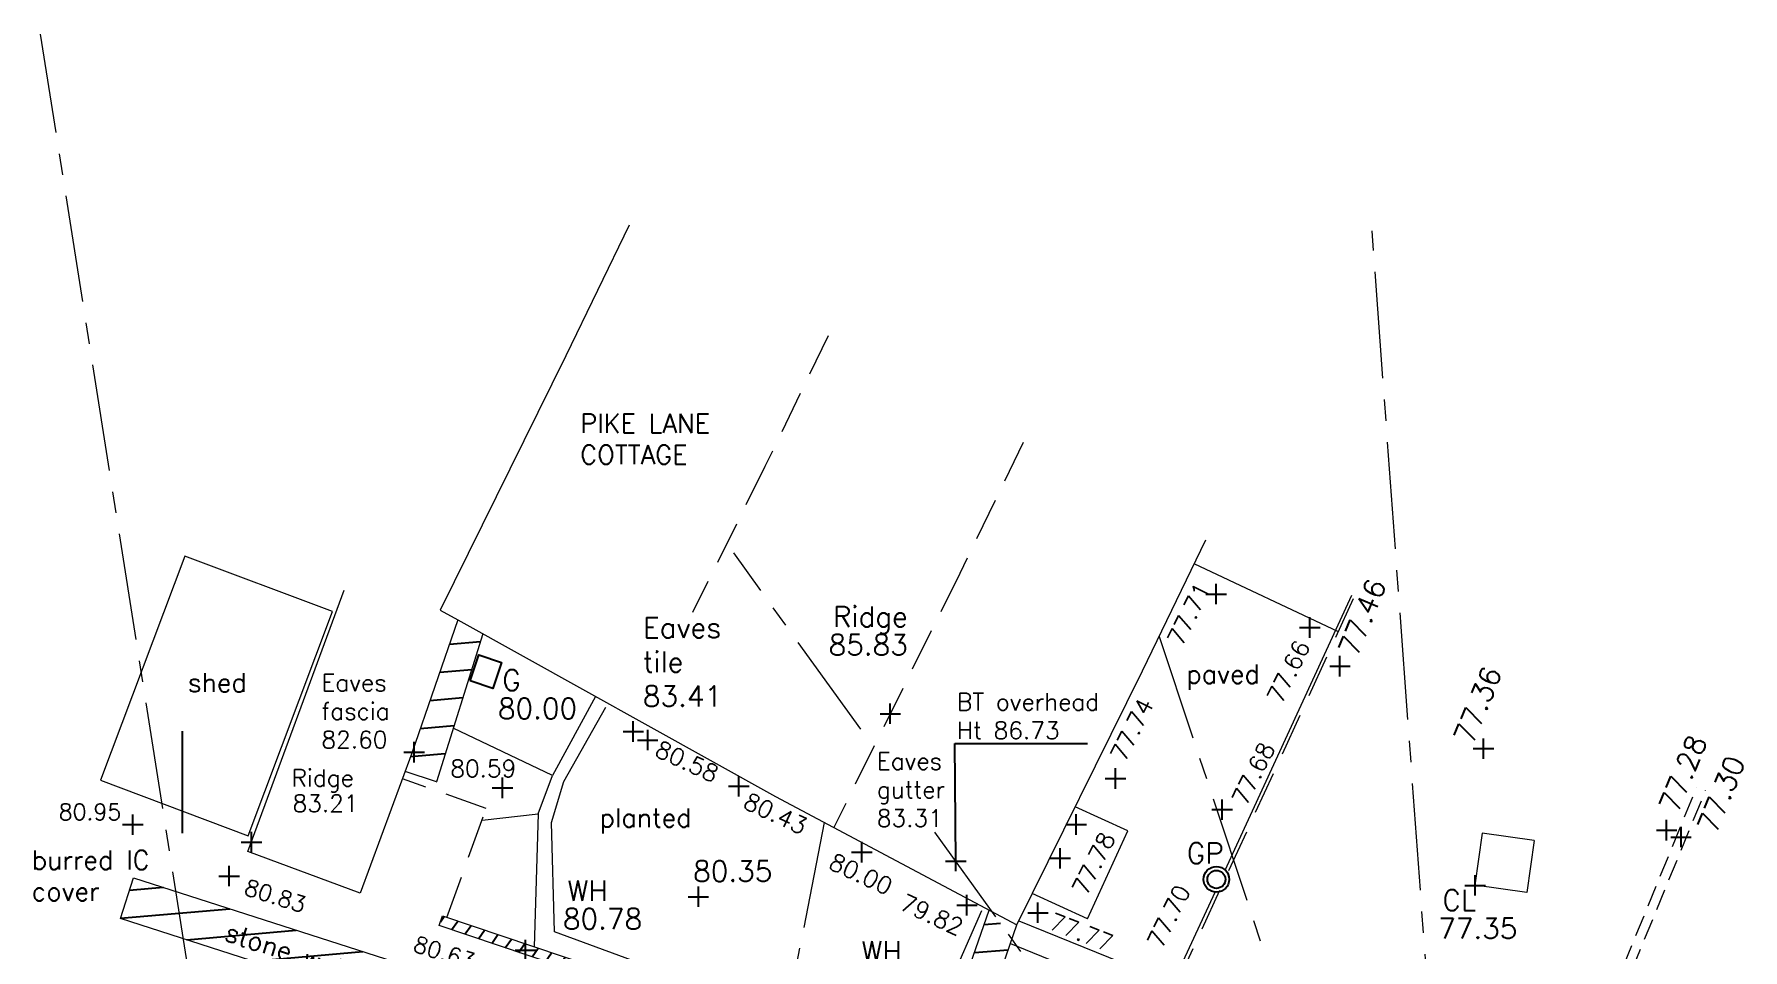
# Model space of a CAD drawing. Header units: metres. Extents: x 384624 to 384794, y 199250 to 199326.
# Drawn here: x 384676.39 to 384696.36, y 199287.99 to 199298.7 of the extents above; entities that cross this region are included whole.
import ezdxf

# ---------------------------------------------------------------- set-up
doc = ezdxf.new("R2010")
doc.units = ezdxf.units.M
doc.header["$PDMODE"] = 2
doc.header["$PDSIZE"] = 0.12
for name, pattern in [('CENTER', [2, 1.25, -0.25, 0.25, -0.25]), ('DASHED', [0.75, 0.5, -0.25]), ('DASHED2', [0.375, 0.25, -0.125])]:
    doc.linetypes.add(name, pattern=pattern)
for name, color, linetype, lineweight in [('C-MARKERS', 7, 'Continuous', 0), ('C-SURVEY-Figures_Buidlings', 4, 'Continuous', 18), ('C-SURVEY-Figures_Dropped Kerb', 7, 'DASHED2', 18), ('C-SURVEY-Figures_Fencelines', 7, 'FENCELINE1', 18), ('C-SURVEY-Figures_Hedges', 3, 'TREELINE_L', 18), ('C-SURVEY-Figures_Inspection Cover', 1, 'Continuous', 18), ('C-SURVEY-Figures_Overhead Wires', 7, 'CENTER', 18), ('C-SURVEY-Figures_Steps', 7, 'Continuous', 18), ('C-SURVEY-Figures_Verge', 6, 'DASHED', 18), ('C-SURVEY-Figures_Walls', 4, 'Continuous', 18), ('Eaves', 5, 'Continuous', 18)]:
    doc.layers.add(name, color=color, linetype=linetype, lineweight=lineweight)
for name, color, linetype in [('C-SURVEY-Points_Bollard_Label', 7, 'Continuous'), ('C-SURVEY-Points_Cover_Level_Label', 7, 'Continuous'), ('C-SURVEY-Points_Cover_Level_Marker', 7, 'Continuous'), ('C-SURVEY-Points_Eaves_Label', 7, 'Continuous'), ('C-SURVEY-Points_Eaves_Marker', 7, 'Continuous'), ('C-SURVEY-Points_Gate Post', 7, 'Continuous'), ('C-SURVEY-Points_Gully', 6, 'Continuous'), ('C-SURVEY-Points_Gully_Label', 7, 'Continuous'), ('C-SURVEY-Points_Head_Height_Marker', 7, 'Continuous'), ('C-SURVEY-Points_Ridge_Label', 7, 'Continuous'), ('C-SURVEY-Points_Ridge_Marker', 7, 'Continuous'), ('C-SURVEY-Points_Spot Height', 7, 'Continuous'), ('C-SURVEY-Points_Spot Height_Label', 7, 'Continuous'), ('C-SURVEY-Points_Wall_Height_Label', 7, 'Continuous'), ('C-SURVEY-Points_Wall_Height_Marker', 7, 'Continuous'), ('Ridge', 5, 'DASHED'), ('TEXT', 7, 'Continuous'), ('wall hatch', 9, 'Continuous')]:
    doc.layers.add(name, color=color, linetype=linetype)
doc.styles.add('Geomap', font='romans.shx', dxfattribs={"height": 0.24})
doc.linetypes.add('FENCELINE1', pattern='A,0.25,-0.1,[133,ltypeshp.shx,S=0.1,R=0,X=-0.1,Y=0],-0.1,1', length=1.45)
doc.linetypes.add('TREELINE_L', pattern='A,0,-0.13,[130,AECCLAND,S=0.13,R=0,X=0,Y=0],-0.12', length=0.25)

# ---------------------------------------------------------------- blocks, each defined once
blk = doc.blocks.new('Geomap - GP-flat-1-flat-1')
at = {"layer": 'C-SURVEY-Points_Gate Post'}
for radius in [0.15, 0.105]:
    blk.add_circle((0, 0), radius, dxfattribs=at)
blk = doc.blocks.new('Geomap - Gully-flat-2-flat-1')
at = {"layer": 'C-SURVEY-Points_Gully'}
blk.add_lwpolyline([(-0.229, 0.2), (0.229, 0.2), (0.229, -0.2), (-0.229, -0.2)], close=True, dxfattribs=at)

msp = doc.modelspace()

# ---------------------------------------------------------------- hatches: boundary and pattern name
at = {"layer": 'wall hatch'}
h = msp.add_hatch(dxfattribs=at)
h.set_pattern_fill('ANSI31', color=256, scale=0.1, angle=140)
h.paths.add_polyline_path([(384681.632, 199291.686), (384681.338, 199291.85), (384680.8, 199290.29), (384680.721, 199290.076), (384681.088, 199289.955)])
h = msp.add_hatch(dxfattribs=at)
h.set_pattern_fill('ANSI31', color=256, scale=0.1, angle=140)
h.paths.add_polyline_path([(384678.045, 199288.673), (384677.549, 199288.833), (384677.396, 199288.357), (384678.133, 199288.12)])
h.paths.add_polyline_path([(384678.045, 199288.673), (384678.133, 199288.12), (384680.444, 199287.375), (384681.319, 199287.073), (384681.129, 199286.268), (384681.03, 199285.917), (384680.607, 199284.038), (384680.375, 199283.103), (384680.074, 199281.585), (384680.555, 199281.465), (384680.625, 199281.793), (384680.919, 199283.273), (384681.262, 199284.896), (384681.613, 199286.143), (384681.909, 199287.399), (384680.602, 199287.849)])
h.paths.add_polyline_path([(384678.53, 199288.069), (384680.188, 199287.525), (384680.29, 199287.839), (384678.633, 199288.382)], flags=24)
h.paths.add_polyline_path([(384680.583, 199282.185), (384680.691, 199282.654), (384680.398, 199282.721), (384680.29, 199282.253)], flags=24)
h.paths.add_polyline_path([(384680.69, 199282.631), (384680.892, 199283.508), (384680.6, 199283.575), (384680.398, 199282.698)], flags=24)
h.paths.add_polyline_path([(384681.412, 199285.848), (384681.518, 199286.317), (384681.226, 199286.383), (384681.12, 199285.914)], flags=24)
h.paths.add_polyline_path([(384681.514, 199286.318), (384681.7, 199287.141), (384681.407, 199287.207), (384681.221, 199286.385)], flags=24)
h = msp.add_hatch(dxfattribs=at)
h.set_pattern_fill('ANSI31', color=256, scale=0.05, angle=10)
h.paths.add_polyline_path([(384682.671, 199287.197), (384682.648, 199287.205), (384682.609, 199287.092), (384684.786, 199286.346), (384684.994, 199286.273), (384685.017, 199286.392), (384684.825, 199286.459)])
h.paths.add_polyline_path([(384685.017, 199286.392), (384684.994, 199286.273), (384686.944, 199285.59), (384686.984, 199285.703)])
h.paths.add_polyline_path([(384685.137, 199287.007), (384685.113, 199286.887), (384685.974, 199286.579), (384687.159, 199286.197), (384687.195, 199286.311), (384686.013, 199286.693)])
h.paths.add_polyline_path([(384683.264, 199287.677), (384681.159, 199288.387), (384681.121, 199288.273), (384683.225, 199287.564), (384685.113, 199286.887), (384685.137, 199287.007)])
h = msp.add_hatch(dxfattribs=at)
h.set_pattern_fill('ANSI31', color=256, scale=0.1, angle=140)
h.paths.add_polyline_path([(384687.813, 199288.117), (384687.586, 199288.433), (384687.547, 199288.453), (384686.843, 199286.425), (384687.195, 199286.311)])

# ---------------------------------------------------------------- linework, layer by layer
at = {"layer": 'C-MARKERS', "linetype": 'Continuous', "lineweight": -3}
msp.add_line((384678.12, 199289.354), (384678.12, 199290.545), dxfattribs=at)
at = {"layer": 'C-SURVEY-Figures_Buidlings', "color": 4, "linetype": 'Continuous', "lineweight": 18}
for points in [[(384683.341, 199296.463), (384682.601, 199294.933), (384681.13, 199291.961), (384681.338, 199291.85), (384685.051, 199289.783), (384687.87, 199288.282), (384689.341, 199291.253), (384690.081, 199292.783)], [(384679.873, 199291.945), (384678.148, 199292.593), (384677.164, 199289.972), (384678.889, 199289.324)], [(384681.338, 199291.85), (384680.8, 199290.29), (384680.198, 199288.652), (384678.885, 199289.14), (384680.01, 199292.194)]]:
    msp.add_lwpolyline(points, dxfattribs=at)
msp.add_polyline3d([(384678.889, 199289.324, 0), (384679.873, 199291.945, 0)], dxfattribs=at)
at = {"layer": 'C-SURVEY-Figures_Dropped Kerb', "color": 7, "linetype": 'DASHED2', "lineweight": 18}
for p, q in [((384693.828, 199285.034), (384695.817, 199289.893)), ((384693.929, 199284.991), (384695.919, 199289.851))]:
    msp.add_line(p, q, dxfattribs=at)
at = {"layer": 'C-SURVEY-Figures_Fencelines', "color": 7, "linetype": 'FENCELINE1', "lineweight": 18}
for p, q in [((384690.307, 199288.922), (384691.786, 199292.135)), ((384689.813, 199287.858), (384690.188, 199288.665))]:
    msp.add_line(p, q, dxfattribs=at)
at = {"layer": 'C-SURVEY-Figures_Hedges', "color": 3, "linetype": 'TREELINE_L', "lineweight": 18}
msp.add_line((384691.629, 199291.709), (384689.945, 199292.501), dxfattribs=at)
at = {"layer": 'C-SURVEY-Figures_Hedges', "color": 3, "linetype": 'TREELINE_L', "lineweight": 18, "flags": 128}
msp.add_lwpolyline([(384687.457, 199288.447), (384686.67, 199286.654), (384682.466, 199288.201), (384682.433, 199289.479), (384682.577, 199289.959), (384683.068, 199290.826)], dxfattribs=at)
at = {"layer": 'C-SURVEY-Figures_Inspection Cover', "color": 1, "linetype": 'Continuous', "lineweight": 18}
for p, q in [((384693.31, 199289.353), (384693.224, 199288.746)), ((384693.917, 199289.267), (384693.31, 199289.353)), ((384693.917, 199289.267), (384693.831, 199288.66))]:
    msp.add_line(p, q, dxfattribs=at)
at = {"layer": 'C-SURVEY-Figures_Inspection Cover'}
msp.add_line((384693.831, 199288.66), (384693.224, 199288.746), dxfattribs=at)
at = {"layer": 'C-SURVEY-Figures_Overhead Wires', "color": 7, "linetype": 'CENTER', "lineweight": 18}
for p, q in [((384680.699, 199271.862), (384676.463, 199298.695)), ((384693.171, 199280.709), (384692.023, 199296.397)), ((384686.047, 199290.569), (384684.562, 199292.631)), ((384689.536, 199291.655), (384693.163, 199280.7)), ((384685.619, 199289.48), (384683.426, 199278.227)), ((384688.794, 199286.754), (384686.914, 199289.366))]:
    msp.add_line(p, q, dxfattribs=at)
at = {"layer": 'C-SURVEY-Figures_Steps', "color": 7, "linetype": 'Continuous', "lineweight": 18}
for p, q in [((384682.276, 199289.579), (384682.445, 199290.03)), ((384689.17, 199289.38), (384688.554, 199289.663)), ((384688.696, 199288.352), (384688.052, 199288.649)), ((384687.894, 199288.33), (384689.25, 199287.779)), ((384687.795, 199288.064), (384689.121, 199287.525))]:
    msp.add_line(p, q, dxfattribs=at)
for points in [[(384682.948, 199290.953, 0), (384682.445, 199290.03, 0)], [(384682.445, 199290.03, 0), (384681.285, 199290.58, 0)], [(384681.622, 199289.506, 0), (384682.276, 199289.579, 0), (384682.229, 199288.026, 0)], [(384688.696, 199288.352, 0), (384689.17, 199289.38, 0)]]:
    msp.add_polyline3d(points, dxfattribs=at)
at = {"layer": 'C-SURVEY-Figures_Verge', "color": 6, "linetype": 'DASHED', "lineweight": 18}
msp.add_line((384689.724, 199287.553), (384691.84, 199292.171), dxfattribs=at)
msp.add_polyline3d([(384681.208, 199288.37, 0), (384681.671, 199289.641, 0), (384680.69, 199289.991, 0)], dxfattribs=at)
at = {"layer": 'C-SURVEY-Figures_Walls', "color": 4, "linetype": 'Continuous', "lineweight": 18}
for p, q in [((384686.843, 199286.425), (384687.547, 199288.453)), ((384687.195, 199286.311), (384687.87, 199288.282))]:
    msp.add_line(p, q, dxfattribs=at)
at = {"layer": 'C-SURVEY-Figures_Walls'}
msp.add_lwpolyline([(384681.632, 199291.686), (384681.088, 199289.955), (384680.721, 199290.076)], dxfattribs=at)
at = {"layer": 'C-SURVEY-Figures_Walls', "color": 4, "linetype": 'Continuous', "lineweight": 18}
msp.add_lwpolyline([(384680.155, 199279.683), (384679.751, 199276.566), (384679.524, 199274.082), (384679.574, 199274.077), (384679.801, 199276.561), (384680.205, 199279.677), (384679.715, 199279.774), (384680.429, 199283.373), (384680.776, 199285.016), (384681.129, 199286.268), (384681.319, 199287.073), (384680.444, 199287.375), (384677.396, 199288.357), (384677.549, 199288.833), (384680.602, 199287.849), (384681.909, 199287.399), (384681.613, 199286.143), (384681.262, 199284.896), (384680.919, 199283.273), (384680.625, 199281.793), (384680.557, 199281.472)], dxfattribs=at)
msp.add_lwpolyline([(384687.159, 199286.197), (384685.974, 199286.579), (384683.225, 199287.564), (384681.121, 199288.273), (384681.121, 199288.273), (384681.159, 199288.387), (384683.264, 199287.677), (384686.013, 199286.693), (384687.195, 199286.311)], close=True, dxfattribs=at)
at = {"layer": 'C-SURVEY-Points_Cover_Level_Marker', "lineweight": -3}
msp.add_point((384693.226, 199288.744), dxfattribs=at)
at = {"layer": 'C-SURVEY-Points_Eaves_Marker', "lineweight": -3}
for p in [(384683.389, 199290.543), (384680.827, 199290.301), (384688.565, 199289.455)]:
    msp.add_point(p, dxfattribs=at)
at = {"layer": 'C-SURVEY-Points_Head_Height_Marker', "lineweight": -3}
msp.add_point((384687.157, 199289.028), dxfattribs=at)
at = {"layer": 'C-SURVEY-Points_Ridge_Marker', "lineweight": -3}
for p in [(384686.392, 199290.751), (384678.926, 199289.249)]:
    msp.add_point(p, dxfattribs=at)
at = {"layer": 'C-SURVEY-Points_Spot Height', "linetype": 'Continuous', "lineweight": -3}
for p in [(384690.2, 199292.15), (384691.295, 199291.758), (384691.647, 199291.306), (384683.557, 199290.443), (384693.324, 199290.342), (384681.861, 199289.885), (384684.623, 199289.902), (384689.024, 199289.993), (384690.271, 199289.629), (384677.54, 199289.454), (384695.465, 199289.388), (384695.633, 199289.309), (384686.06, 199289.133), (384688.379, 199289.06), (384678.665, 199288.853), (384684.149, 199288.611), (384687.288, 199288.512), (384688.118, 199288.424)]:
    msp.add_point(p, dxfattribs=at)
at = {"layer": 'C-SURVEY-Points_Wall_Height_Marker', "lineweight": -2}
msp.add_point((384682.129, 199287.987), dxfattribs=at)
at = {"layer": 'Eaves', "color": 5, "linetype": 'DASHED', "lineweight": 18}
msp.add_lwpolyline([(384685.667, 199295.17), (384684.927, 199293.64), (384684.082, 199291.934)], dxfattribs=at)
at = {"layer": 'Ridge', "color": 5, "linetype": 'DASHED', "lineweight": 18}
msp.add_lwpolyline([(384687.943, 199293.92), (384687.203, 199292.39), (384685.731, 199289.419)], dxfattribs=at)
at = {"layer": 'TEXT'}
for p, q in [((384687.157, 199289.028), (384687.147, 199290.401)), ((384687.147, 199290.401), (384688.695, 199290.401))]:
    msp.add_line(p, q, dxfattribs=at)

# ---------------------------------------------------------------- block references
at = {"layer": 'C-SURVEY-Figures_Inspection Cover'}
msp.add_blockref('Geomap - GP-flat-1-flat-1', (384690.203, 199288.814), dxfattribs=at)
at = {"layer": 'C-SURVEY-Points_Gully', "xscale": 0.7, "yscale": 0.7, "rotation": 71.11279990871681}
msp.add_blockref('Geomap - Gully-flat-2-flat-1', (384681.666, 199291.243), dxfattribs=at)

# ---------------------------------------------------------------- texts
at = {"layer": 'C-SURVEY-Points_Bollard_Label', "linetype": 'ByBlock', "insert": (384689.857, 199289.24), "char_height": 0.24, "attachment_point": 1, "style": 'Geomap'}
msp.add_mtext('GP', dxfattribs=at)
at = {"layer": 'C-SURVEY-Points_Cover_Level_Label', "linetype": 'ByBlock', "char_height": 0.24, "style": 'Geomap'}
for s, insert, attachment_point in [('CL', (384692.845, 199288.691), 1), ('77.35', (384692.795, 199288.241), 4)]:
    msp.add_mtext(s, dxfattribs=dict(at, insert=insert, attachment_point=attachment_point))
at = {"layer": 'C-SURVEY-Points_Eaves_Label', "linetype": 'ByBlock', "attachment_point": 1, "style": 'Geomap'}
for s, insert, char_height in [('Eaves\\Ptile\\P83.41', (384683.501, 199291.876), 0.24), ('Eaves\\Pfascia \\P82.60', (384679.744, 199291.214), 0.2), ('Eaves\\Pgutter\\P83.31', (384686.235, 199290.296), 0.2)]:
    msp.add_mtext(s, dxfattribs=dict(at, insert=insert, char_height=char_height))
at = {"layer": 'C-SURVEY-Points_Gully_Label', "linetype": 'ByBlock', "char_height": 0.24, "style": 'Geomap'}
for s, insert, attachment_point in [('G', (384681.857, 199291.262), 1), ('80.00', (384681.807, 199290.812), 4)]:
    msp.add_mtext(s, dxfattribs=dict(at, insert=insert, attachment_point=attachment_point))
at = {"layer": 'C-SURVEY-Points_Ridge_Label', "linetype": 'ByBlock', "style": 'Geomap'}
for s, insert, char_height, attachment_point in [('Ridge', (384685.722, 199292.005), 0.24, 1), ('85.83', (384685.672, 199291.555), 0.24, 4), ('Ridge', (384679.395, 199290.1), 0.2, 1), ('83.21', (384679.407, 199289.702), 0.2, 4)]:
    msp.add_mtext(s, dxfattribs=dict(at, insert=insert, char_height=char_height, attachment_point=attachment_point))
at = {"layer": 'C-SURVEY-Points_Spot Height_Label', "linetype": 'ByBlock', "attachment_point": 1, "style": 'Geomap'}
for s, insert, char_height, rotation in [('{\\C256;77.71}', (384689.621, 199291.616), 0.2, 63.5783), ('{\\C256;77.46}', (384691.623, 199291.496), 0.24, 67.7371), ('{\\C256;77.66}', (384690.785, 199290.941), 0.2, 63.5783), ('{\\C256;77.36}', (384692.972, 199290.471), 0.24, 67.7371), ('{\\C256;77.74}', (384688.955, 199290.264), 0.2, 63.5783), ('{\\C256;80.58}', (384683.708, 199290.445), 0.2, 335.1649), ('{\\C256;77.68}', (384690.374, 199289.749), 0.2, 63.5783), ('{\\C256;77.28}', (384695.37, 199289.668), 0.24, 67.7371), ('{\\C256;77.30}', (384695.816, 199289.426), 0.24, 67.7371), ('{\\C256;80.43}', (384684.742, 199289.836), 0.2, 335.1649), ('{\\C256;77.78}', (384688.507, 199288.699), 0.2, 63.5783), ('{\\C256;80.00}', (384685.74, 199289.129), 0.2, 335.1649), ('{\\C256;80.83}', (384678.884, 199288.822), 0.19, 342.4396), ('{\\C256;77.70}', (384689.385, 199288.081), 0.2, 63.5783), ('{\\C256;79.82}', (384686.569, 199288.652), 0.2, 335.1649), ('{\\C256;77.77}', (384688.3, 199288.428), 0.2, 338.5822), ('{\\C256;80.63}', (384680.86, 199288.158), 0.19, 342.4396)]:
    msp.add_mtext(s, dxfattribs=dict(at, insert=insert, char_height=char_height, rotation=rotation))
for s, insert, char_height in [('{\\C256;80.59}', (384681.25, 199290.21), 0.2), ('{\\C256;80.95}', (384676.673, 199289.697), 0.19), ('{\\C256;80.35}', (384684.088, 199289.03), 0.24)]:
    msp.add_mtext(s, dxfattribs=dict(at, insert=insert, char_height=char_height))
at = {"layer": 'C-SURVEY-Points_Wall_Height_Label', "linetype": 'ByBlock', "char_height": 0.24, "style": 'Geomap'}
for s, insert, attachment_point in [('WH', (384682.617, 199288.802), 1), ('80.78', (384682.567, 199288.352), 4), ('WH', (384686.053, 199288.093), 1)]:
    msp.add_mtext(s, dxfattribs=dict(at, insert=insert, attachment_point=attachment_point))
at = {"layer": 'TEXT', "attachment_point": 1, "style": 'Geomap'}
for s, heights, insert, char_height in [('PIKE LANE \\PCOTTAGE \\P\\P \\P\\P\\P\\P\\P\\P ', [-3.52], (384682.768, 199294.255), 0.22), ('paved \\P \\P \\P  \\P\\P\\P\\P\\P\\P ', [-3.52], (384689.852, 199291.324), 0.22), ('shed \\P \\P  \\P\\P\\P\\P\\P\\P ', [-3.153], (384678.183, 199291.225), 0.22), ('BT overhead \\PHt 86.73\\P\\P\\P\\P\\P\\P\\P ', [-2.867], (384687.171, 199290.989), 0.2), ('planted \\P \\P \\P  \\P\\P\\P\\P\\P\\P ', [-3.52], (384682.994, 199289.644), 0.22), ('burred IC\\Pcover \\P \\P  \\P\\P\\P\\P\\P\\P ', [-3.52], (384676.359, 199289.15), 0.22)]:
    msp.add_mtext_dynamic_manual_height_columns(s, width=19.42217, gutter_width=10, heights=heights, dxfattribs=dict(at, insert=insert, char_height=char_height))
at = {"layer": 'TEXT', "insert": (384678.668, 199288.313), "char_height": 0.22, "attachment_point": 1, "rotation": 341.8428, "style": 'Geomap'}
msp.add_mtext_dynamic_manual_height_columns('stone wall \\P\\P\\P\\P\\P ', width=19.42217, gutter_width=10, heights=[-2.053], dxfattribs=at)

doc.saveas('drawing.dxf')
